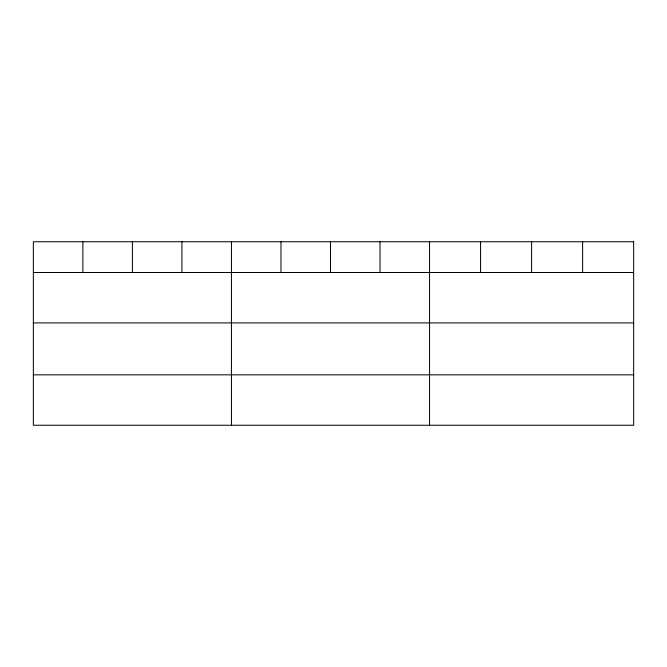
<?xml version="1.0" encoding="UTF-8"?>
<svg xmlns="http://www.w3.org/2000/svg" width="667" height="667" viewBox="0 0 667 667"><rect width="100%" height="100%" fill="white"/><g stroke="black" fill="none" stroke-linecap="round" stroke-linejoin="round"><path stroke-width="1" d="M33.35 272.495L633.65 272.495M33.35 322.903L633.65 322.903M33.35 374.837L633.65 374.837M582.625 241.754L582.625 272.495M531.599 241.754L531.599 272.495M480.573 241.754L480.573 272.495M429.548 241.754L429.548 425.246M380.023 241.754L380.023 272.495M330.498 241.754L330.498 272.495M280.974 241.754L280.974 272.495M231.449 241.754L231.449 425.246M181.924 241.754L181.924 272.495M132.4 241.754L132.4 272.495M82.875 241.754L82.875 272.495M633.65 241.754L33.35 241.754L33.35 425.246L633.65 425.246L633.65 241.754"/></g></svg>
